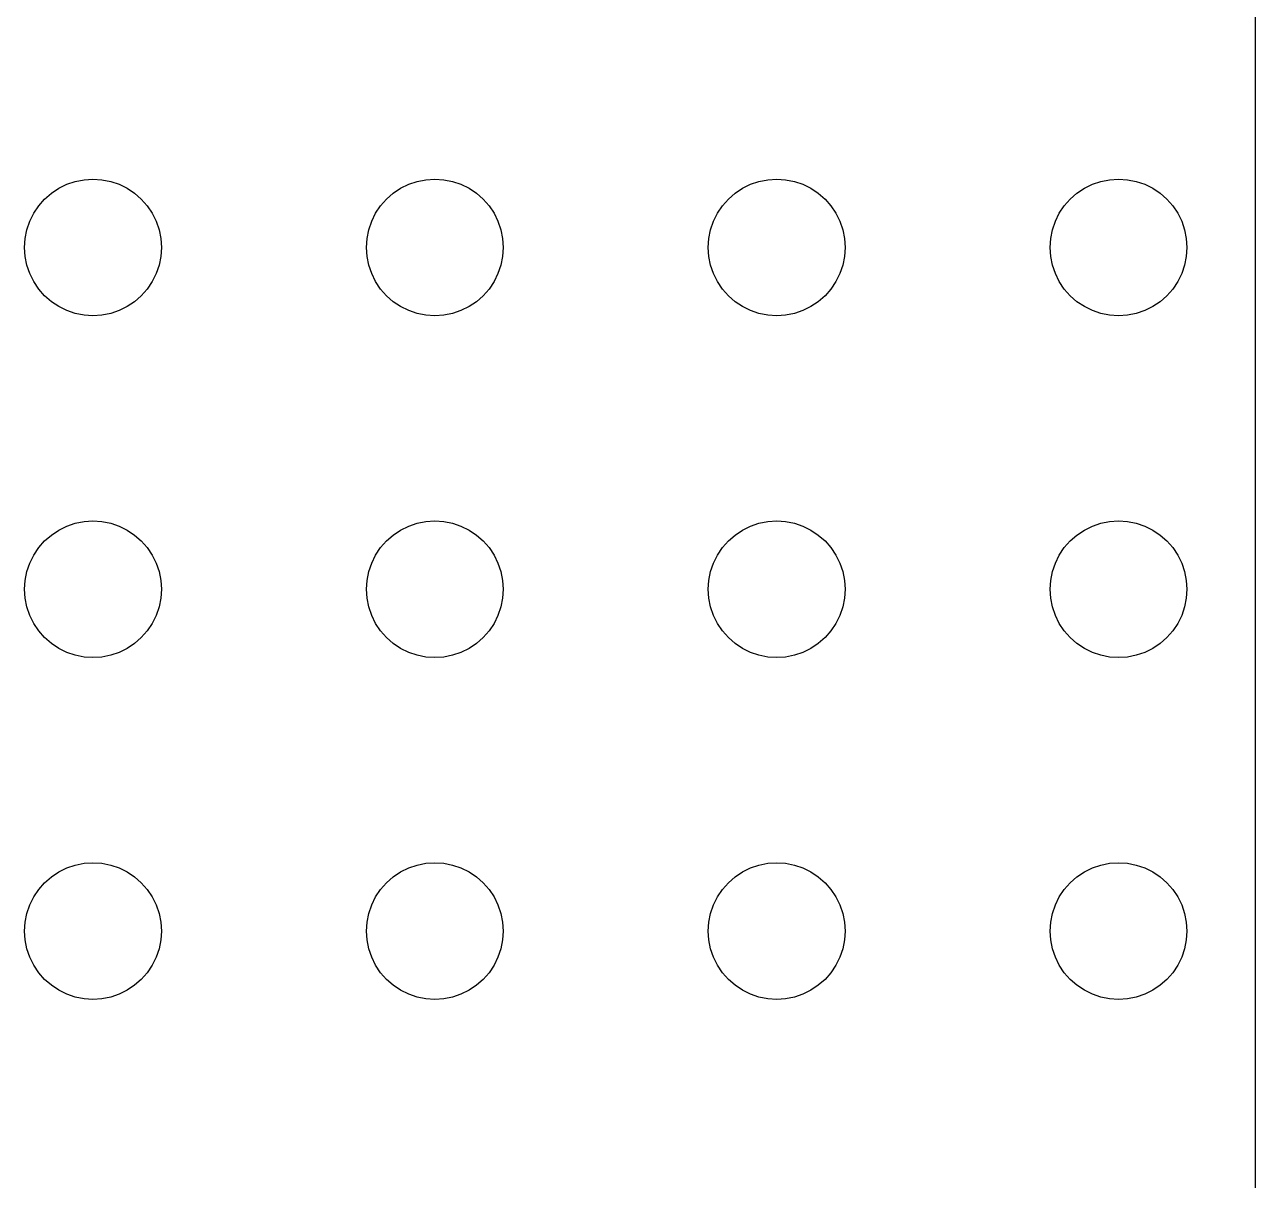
# Model space of a CAD drawing. Header units: metres. Extents: x -111 to 111, y -111 to 111.
# Drawn here: x 57 to 111, y -55.9 to -5.2 of the extents above; entities that cross this region are included whole.
import ezdxf

# ---------------------------------------------------------------- set-up
doc = ezdxf.new("R2010")
doc.units = ezdxf.units.M

msp = doc.modelspace()

# ---------------------------------------------------------------- linework, layer by layer
for p, q in [((111.005, -106.005), (111.005, 106.005)), ((58.1737, -12.6199), (58.5, -12.4019)), ((58.5, -12.4019), (58.8519, -12.2283)), ((58.8519, -12.2283), (59.2235, -12.1022)), ((59.2235, -12.1022), (59.6084, -12.0257)), ((59.6084, -12.0257), (60, -12)), ((60, -12), (60.3916, -12.0257)), ((60.3916, -12.0257), (60.7765, -12.1022)), ((60.7765, -12.1022), (61.148, -12.2283)), ((61.148, -12.2283), (61.5, -12.4019)), ((61.5, -12.4019), (61.8263, -12.6199)), ((73.1737, -12.6199), (73.5, -12.4019)), ((73.5, -12.4019), (73.8519, -12.2283)), ((73.8519, -12.2283), (74.2235, -12.1022)), ((74.2235, -12.1022), (74.6084, -12.0257)), ((74.6084, -12.0257), (75, -12)), ((75, -12), (75.3916, -12.0257)), ((75.3916, -12.0257), (75.7765, -12.1022)), ((75.7765, -12.1022), (76.148, -12.2283)), ((76.148, -12.2283), (76.5, -12.4019)), ((76.5, -12.4019), (76.8263, -12.6199)), ((88.1737, -12.6199), (88.5, -12.4019)), ((88.5, -12.4019), (88.8519, -12.2283)), ((88.8519, -12.2283), (89.2235, -12.1022)), ((89.2235, -12.1022), (89.6084, -12.0257)), ((89.6084, -12.0257), (90, -12)), ((90, -12), (90.3916, -12.0257)), ((90.3916, -12.0257), (90.7765, -12.1022)), ((90.7765, -12.1022), (91.148, -12.2283)), ((91.148, -12.2283), (91.5, -12.4019)), ((91.5, -12.4019), (91.8263, -12.6199)), ((103.174, -12.6199), (103.5, -12.4019)), ((103.5, -12.4019), (103.852, -12.2283)), ((103.852, -12.2283), (104.224, -12.1022)), ((104.224, -12.1022), (104.608, -12.0257)), ((104.608, -12.0257), (105, -12)), ((105, -12), (105.392, -12.0257)), ((105.392, -12.0257), (105.776, -12.1022)), ((105.776, -12.1022), (106.148, -12.2283)), ((106.148, -12.2283), (106.5, -12.4019)), ((106.5, -12.4019), (106.826, -12.6199)), ((57.6199, -13.1737), (57.8787, -12.8787)), ((57.8787, -12.8787), (58.1737, -12.6199)), ((61.8263, -12.6199), (62.1213, -12.8787)), ((62.1213, -12.8787), (62.3801, -13.1737)), ((72.6199, -13.1737), (72.8787, -12.8787)), ((72.8787, -12.8787), (73.1737, -12.6199)), ((76.8263, -12.6199), (77.1213, -12.8787)), ((77.1213, -12.8787), (77.3801, -13.1737)), ((87.6199, -13.1737), (87.8787, -12.8787)), ((87.8787, -12.8787), (88.1737, -12.6199)), ((91.8263, -12.6199), (92.1213, -12.8787)), ((92.1213, -12.8787), (92.3801, -13.1737)), ((102.62, -13.1737), (102.879, -12.8787)), ((102.879, -12.8787), (103.174, -12.6199)), ((106.826, -12.6199), (107.121, -12.8787)), ((107.121, -12.8787), (107.38, -13.1737)), ((57.2284, -13.8519), (57.4019, -13.5)), ((57.4019, -13.5), (57.6199, -13.1737)), ((62.3801, -13.1737), (62.5981, -13.5)), ((62.5981, -13.5), (62.7716, -13.8519)), ((72.2284, -13.8519), (72.4019, -13.5)), ((72.4019, -13.5), (72.6199, -13.1737)), ((77.3801, -13.1737), (77.5981, -13.5)), ((77.5981, -13.5), (77.7716, -13.8519)), ((87.2284, -13.8519), (87.4019, -13.5)), ((87.4019, -13.5), (87.6199, -13.1737)), ((92.3801, -13.1737), (92.5981, -13.5)), ((92.5981, -13.5), (92.7716, -13.8519)), ((102.228, -13.8519), (102.402, -13.5)), ((102.402, -13.5), (102.62, -13.1737)), ((107.38, -13.1737), (107.598, -13.5)), ((107.598, -13.5), (107.772, -13.8519)), ((57.1022, -14.2235), (57.2284, -13.8519)), ((62.7716, -13.8519), (62.8978, -14.2235)), ((72.1022, -14.2235), (72.2284, -13.8519)), ((77.7716, -13.8519), (77.8978, -14.2235)), ((87.1022, -14.2235), (87.2284, -13.8519)), ((92.7716, -13.8519), (92.8978, -14.2235)), ((102.102, -14.2235), (102.228, -13.8519)), ((107.772, -13.8519), (107.898, -14.2235)), ((57.0257, -14.6084), (57.1022, -14.2235)), ((62.8978, -14.2235), (62.9743, -14.6084)), ((72.0257, -14.6084), (72.1022, -14.2235)), ((77.8978, -14.2235), (77.9743, -14.6084)), ((87.0257, -14.6084), (87.1022, -14.2235)), ((92.8978, -14.2235), (92.9743, -14.6084)), ((102.026, -14.6084), (102.102, -14.2235)), ((107.898, -14.2235), (107.974, -14.6084)), ((57, -15), (57.0257, -14.6084)), ((57.0257, -15.3916), (57, -15)), ((62.9743, -14.6084), (63, -15)), ((63, -15), (62.9743, -15.3916)), ((72, -15), (72.0257, -14.6084)), ((72.0257, -15.3916), (72, -15)), ((77.9743, -14.6084), (78, -15)), ((78, -15), (77.9743, -15.3916)), ((87, -15), (87.0257, -14.6084)), ((87.0257, -15.3916), (87, -15)), ((92.9743, -14.6084), (93, -15)), ((93, -15), (92.9743, -15.3916)), ((102, -15), (102.026, -14.6084)), ((102.026, -15.3916), (102, -15)), ((107.974, -14.6084), (108, -15)), ((108, -15), (107.974, -15.3916)), ((57.1022, -15.7764), (57.0257, -15.3916)), ((62.9743, -15.3916), (62.8978, -15.7764)), ((72.1022, -15.7764), (72.0257, -15.3916)), ((77.9743, -15.3916), (77.8978, -15.7764)), ((87.1022, -15.7764), (87.0257, -15.3916)), ((92.9743, -15.3916), (92.8978, -15.7764)), ((102.102, -15.7764), (102.026, -15.3916)), ((107.974, -15.3916), (107.898, -15.7764)), ((57.2284, -16.148), (57.1022, -15.7764)), ((57.4019, -16.5), (57.2284, -16.148)), ((62.7716, -16.148), (62.5981, -16.5)), ((62.8978, -15.7764), (62.7716, -16.148)), ((72.2284, -16.148), (72.1022, -15.7764)), ((72.4019, -16.5), (72.2284, -16.148)), ((77.7716, -16.148), (77.5981, -16.5)), ((77.8978, -15.7764), (77.7716, -16.148)), ((87.2284, -16.148), (87.1022, -15.7764)), ((87.4019, -16.5), (87.2284, -16.148)), ((92.7716, -16.148), (92.5981, -16.5)), ((92.8978, -15.7764), (92.7716, -16.148)), ((102.228, -16.148), (102.102, -15.7764)), ((102.402, -16.5), (102.228, -16.148)), ((107.772, -16.148), (107.598, -16.5)), ((107.898, -15.7764), (107.772, -16.148)), ((57.6199, -16.8263), (57.4019, -16.5)), ((62.5981, -16.5), (62.3801, -16.8263)), ((72.6199, -16.8263), (72.4019, -16.5)), ((77.5981, -16.5), (77.3801, -16.8263)), ((87.6199, -16.8263), (87.4019, -16.5)), ((92.5981, -16.5), (92.3801, -16.8263)), ((102.62, -16.8263), (102.402, -16.5)), ((107.598, -16.5), (107.38, -16.8263)), ((57.8787, -17.1213), (57.6199, -16.8263)), ((58.1737, -17.3801), (57.8787, -17.1213)), ((62.1213, -17.1213), (61.8263, -17.3801)), ((62.3801, -16.8263), (62.1213, -17.1213)), ((72.8787, -17.1213), (72.6199, -16.8263)), ((73.1737, -17.3801), (72.8787, -17.1213)), ((77.1213, -17.1213), (76.8263, -17.3801)), ((77.3801, -16.8263), (77.1213, -17.1213)), ((87.8787, -17.1213), (87.6199, -16.8263)), ((88.1737, -17.3801), (87.8787, -17.1213)), ((92.1213, -17.1213), (91.8263, -17.3801)), ((92.3801, -16.8263), (92.1213, -17.1213)), ((102.879, -17.1213), (102.62, -16.8263)), ((103.174, -17.3801), (102.879, -17.1213)), ((107.121, -17.1213), (106.826, -17.3801)), ((107.38, -16.8263), (107.121, -17.1213)), ((58.5, -17.5981), (58.1737, -17.3801)), ((58.8519, -17.7716), (58.5, -17.5981)), ((59.2235, -17.8978), (58.8519, -17.7716)), ((61.148, -17.7716), (60.7765, -17.8978)), ((61.5, -17.5981), (61.148, -17.7716)), ((61.8263, -17.3801), (61.5, -17.5981)), ((73.5, -17.5981), (73.1737, -17.3801)), ((73.8519, -17.7716), (73.5, -17.5981)), ((74.2235, -17.8978), (73.8519, -17.7716)), ((76.148, -17.7716), (75.7765, -17.8978)), ((76.5, -17.5981), (76.148, -17.7716)), ((76.8263, -17.3801), (76.5, -17.5981)), ((88.5, -17.5981), (88.1737, -17.3801)), ((88.8519, -17.7716), (88.5, -17.5981)), ((89.2235, -17.8978), (88.8519, -17.7716)), ((91.148, -17.7716), (90.7765, -17.8978)), ((91.5, -17.5981), (91.148, -17.7716)), ((91.8263, -17.3801), (91.5, -17.5981)), ((103.5, -17.5981), (103.174, -17.3801)), ((103.852, -17.7716), (103.5, -17.5981)), ((104.224, -17.8978), (103.852, -17.7716)), ((106.148, -17.7716), (105.776, -17.8978)), ((106.5, -17.5981), (106.148, -17.7716)), ((106.826, -17.3801), (106.5, -17.5981)), ((59.6084, -17.9743), (59.2235, -17.8978)), ((60, -18), (59.6084, -17.9743)), ((60.3916, -17.9743), (60, -18)), ((60.7765, -17.8978), (60.3916, -17.9743)), ((74.6084, -17.9743), (74.2235, -17.8978)), ((75, -18), (74.6084, -17.9743)), ((75.3916, -17.9743), (75, -18)), ((75.7765, -17.8978), (75.3916, -17.9743)), ((89.6084, -17.9743), (89.2235, -17.8978)), ((90, -18), (89.6084, -17.9743)), ((90.3916, -17.9743), (90, -18)), ((90.7765, -17.8978), (90.3916, -17.9743)), ((104.608, -17.9743), (104.224, -17.8978)), ((105, -18), (104.608, -17.9743)), ((105.392, -17.9743), (105, -18)), ((105.776, -17.8978), (105.392, -17.9743)), ((59.6084, -27.0257), (60, -27)), ((60, -27), (60.3916, -27.0257)), ((74.6084, -27.0257), (75, -27)), ((75, -27), (75.3916, -27.0257)), ((89.6084, -27.0257), (90, -27)), ((90, -27), (90.3916, -27.0257)), ((104.608, -27.0257), (105, -27)), ((105, -27), (105.392, -27.0257)), ((58.1737, -27.6199), (58.5, -27.4019)), ((58.5, -27.4019), (58.8519, -27.2283)), ((58.8519, -27.2283), (59.2235, -27.1022)), ((59.2235, -27.1022), (59.6084, -27.0257)), ((60.3916, -27.0257), (60.7765, -27.1022)), ((60.7765, -27.1022), (61.148, -27.2283)), ((61.148, -27.2283), (61.5, -27.4019)), ((61.5, -27.4019), (61.8263, -27.6199)), ((73.1737, -27.6199), (73.5, -27.4019)), ((73.5, -27.4019), (73.8519, -27.2283)), ((73.8519, -27.2283), (74.2235, -27.1022)), ((74.2235, -27.1022), (74.6084, -27.0257)), ((75.3916, -27.0257), (75.7765, -27.1022)), ((75.7765, -27.1022), (76.148, -27.2283)), ((76.148, -27.2283), (76.5, -27.4019)), ((76.5, -27.4019), (76.8263, -27.6199)), ((88.1737, -27.6199), (88.5, -27.4019)), ((88.5, -27.4019), (88.8519, -27.2283)), ((88.8519, -27.2283), (89.2235, -27.1022)), ((89.2235, -27.1022), (89.6084, -27.0257)), ((90.3916, -27.0257), (90.7765, -27.1022)), ((90.7765, -27.1022), (91.148, -27.2283)), ((91.148, -27.2283), (91.5, -27.4019)), ((91.5, -27.4019), (91.8263, -27.6199)), ((103.174, -27.6199), (103.5, -27.4019)), ((103.5, -27.4019), (103.852, -27.2283)), ((103.852, -27.2283), (104.224, -27.1022)), ((104.224, -27.1022), (104.608, -27.0257)), ((105.392, -27.0257), (105.776, -27.1022)), ((105.776, -27.1022), (106.148, -27.2283)), ((106.148, -27.2283), (106.5, -27.4019)), ((106.5, -27.4019), (106.826, -27.6199)), ((57.6199, -28.1737), (57.8787, -27.8787)), ((57.8787, -27.8787), (58.1737, -27.6199)), ((61.8263, -27.6199), (62.1213, -27.8787)), ((62.1213, -27.8787), (62.3801, -28.1737)), ((72.6199, -28.1737), (72.8787, -27.8787)), ((72.8787, -27.8787), (73.1737, -27.6199)), ((76.8263, -27.6199), (77.1213, -27.8787)), ((77.1213, -27.8787), (77.3801, -28.1737)), ((87.6199, -28.1737), (87.8787, -27.8787)), ((87.8787, -27.8787), (88.1737, -27.6199)), ((91.8263, -27.6199), (92.1213, -27.8787)), ((92.1213, -27.8787), (92.3801, -28.1737)), ((102.62, -28.1737), (102.879, -27.8787)), ((102.879, -27.8787), (103.174, -27.6199)), ((106.826, -27.6199), (107.121, -27.8787)), ((107.121, -27.8787), (107.38, -28.1737)), ((57.2284, -28.8519), (57.4019, -28.5)), ((57.4019, -28.5), (57.6199, -28.1737)), ((62.3801, -28.1737), (62.5981, -28.5)), ((62.5981, -28.5), (62.7716, -28.8519)), ((72.2284, -28.8519), (72.4019, -28.5)), ((72.4019, -28.5), (72.6199, -28.1737)), ((77.3801, -28.1737), (77.5981, -28.5)), ((77.5981, -28.5), (77.7716, -28.8519)), ((87.2284, -28.8519), (87.4019, -28.5)), ((87.4019, -28.5), (87.6199, -28.1737)), ((92.3801, -28.1737), (92.5981, -28.5)), ((92.5981, -28.5), (92.7716, -28.8519)), ((102.228, -28.8519), (102.402, -28.5)), ((102.402, -28.5), (102.62, -28.1737)), ((107.38, -28.1737), (107.598, -28.5)), ((107.598, -28.5), (107.772, -28.8519)), ((57.1022, -29.2235), (57.2284, -28.8519)), ((62.7716, -28.8519), (62.8978, -29.2235)), ((72.1022, -29.2235), (72.2284, -28.8519)), ((77.7716, -28.8519), (77.8978, -29.2235)), ((87.1022, -29.2235), (87.2284, -28.8519)), ((92.7716, -28.8519), (92.8978, -29.2235)), ((102.102, -29.2235), (102.228, -28.8519)), ((107.772, -28.8519), (107.898, -29.2235)), ((57, -30), (57.0257, -29.6084)), ((57.0257, -29.6084), (57.1022, -29.2235)), ((62.8978, -29.2235), (62.9743, -29.6084)), ((62.9743, -29.6084), (63, -30)), ((72, -30), (72.0257, -29.6084)), ((72.0257, -29.6084), (72.1022, -29.2235)), ((77.8978, -29.2235), (77.9743, -29.6084)), ((77.9743, -29.6084), (78, -30)), ((87, -30), (87.0257, -29.6084)), ((87.0257, -29.6084), (87.1022, -29.2235)), ((92.8978, -29.2235), (92.9743, -29.6084)), ((92.9743, -29.6084), (93, -30)), ((102, -30), (102.026, -29.6084)), ((102.026, -29.6084), (102.102, -29.2235)), ((107.898, -29.2235), (107.974, -29.6084)), ((107.974, -29.6084), (108, -30)), ((57.0257, -30.3916), (57, -30)), ((63, -30), (62.9743, -30.3916)), ((72.0257, -30.3916), (72, -30)), ((78, -30), (77.9743, -30.3916)), ((87.0257, -30.3916), (87, -30)), ((93, -30), (92.9743, -30.3916)), ((102.026, -30.3916), (102, -30)), ((108, -30), (107.974, -30.3916)), ((57.1022, -30.7764), (57.0257, -30.3916)), ((57.2284, -31.148), (57.1022, -30.7764)), ((62.8978, -30.7764), (62.7716, -31.148)), ((62.9743, -30.3916), (62.8978, -30.7764)), ((72.1022, -30.7764), (72.0257, -30.3916)), ((72.2284, -31.148), (72.1022, -30.7764)), ((77.8978, -30.7764), (77.7716, -31.148)), ((77.9743, -30.3916), (77.8978, -30.7764)), ((87.1022, -30.7764), (87.0257, -30.3916)), ((87.2284, -31.148), (87.1022, -30.7764)), ((92.8978, -30.7764), (92.7716, -31.148)), ((92.9743, -30.3916), (92.8978, -30.7764)), ((102.102, -30.7764), (102.026, -30.3916)), ((102.228, -31.148), (102.102, -30.7764)), ((107.898, -30.7764), (107.772, -31.148)), ((107.974, -30.3916), (107.898, -30.7764)), ((57.4019, -31.5), (57.2284, -31.148)), ((62.7716, -31.148), (62.5981, -31.5)), ((72.4019, -31.5), (72.2284, -31.148)), ((77.7716, -31.148), (77.5981, -31.5)), ((87.4019, -31.5), (87.2284, -31.148)), ((92.7716, -31.148), (92.5981, -31.5)), ((102.402, -31.5), (102.228, -31.148)), ((107.772, -31.148), (107.598, -31.5)), ((57.6199, -31.8263), (57.4019, -31.5)), ((57.8787, -32.1213), (57.6199, -31.8263)), ((62.3801, -31.8263), (62.1213, -32.1213)), ((62.5981, -31.5), (62.3801, -31.8263)), ((72.6199, -31.8263), (72.4019, -31.5)), ((72.8787, -32.1213), (72.6199, -31.8263)), ((77.3801, -31.8263), (77.1213, -32.1213)), ((77.5981, -31.5), (77.3801, -31.8263)), ((87.6199, -31.8263), (87.4019, -31.5)), ((87.8787, -32.1213), (87.6199, -31.8263)), ((92.3801, -31.8263), (92.1213, -32.1213)), ((92.5981, -31.5), (92.3801, -31.8263)), ((102.62, -31.8263), (102.402, -31.5)), ((102.879, -32.1213), (102.62, -31.8263)), ((107.38, -31.8263), (107.121, -32.1213)), ((107.598, -31.5), (107.38, -31.8263)), ((58.1737, -32.3801), (57.8787, -32.1213)), ((58.5, -32.5981), (58.1737, -32.3801)), ((61.8263, -32.3801), (61.5, -32.5981)), ((62.1213, -32.1213), (61.8263, -32.3801)), ((73.1737, -32.3801), (72.8787, -32.1213)), ((73.5, -32.5981), (73.1737, -32.3801)), ((76.8263, -32.3801), (76.5, -32.5981)), ((77.1213, -32.1213), (76.8263, -32.3801)), ((88.1737, -32.3801), (87.8787, -32.1213)), ((88.5, -32.5981), (88.1737, -32.3801)), ((91.8263, -32.3801), (91.5, -32.5981)), ((92.1213, -32.1213), (91.8263, -32.3801)), ((103.174, -32.3801), (102.879, -32.1213)), ((103.5, -32.5981), (103.174, -32.3801)), ((106.826, -32.3801), (106.5, -32.5981)), ((107.121, -32.1213), (106.826, -32.3801)), ((58.8519, -32.7716), (58.5, -32.5981)), ((59.2235, -32.8978), (58.8519, -32.7716)), ((59.6084, -32.9743), (59.2235, -32.8978)), ((60.7765, -32.8978), (60.3916, -32.9743)), ((61.148, -32.7716), (60.7765, -32.8978)), ((61.5, -32.5981), (61.148, -32.7716)), ((73.8519, -32.7716), (73.5, -32.5981)), ((74.2235, -32.8978), (73.8519, -32.7716)), ((74.6084, -32.9743), (74.2235, -32.8978)), ((75.7765, -32.8978), (75.3916, -32.9743)), ((76.148, -32.7716), (75.7765, -32.8978)), ((76.5, -32.5981), (76.148, -32.7716)), ((88.8519, -32.7716), (88.5, -32.5981)), ((89.2235, -32.8978), (88.8519, -32.7716)), ((89.6084, -32.9743), (89.2235, -32.8978)), ((90.7765, -32.8978), (90.3916, -32.9743)), ((91.148, -32.7716), (90.7765, -32.8978)), ((91.5, -32.5981), (91.148, -32.7716)), ((103.852, -32.7716), (103.5, -32.5981)), ((104.224, -32.8978), (103.852, -32.7716)), ((104.608, -32.9743), (104.224, -32.8978)), ((105.776, -32.8978), (105.392, -32.9743)), ((106.148, -32.7716), (105.776, -32.8978)), ((106.5, -32.5981), (106.148, -32.7716)), ((60, -33), (59.6084, -32.9743)), ((60.3916, -32.9743), (60, -33)), ((75, -33), (74.6084, -32.9743)), ((75.3916, -32.9743), (75, -33)), ((90, -33), (89.6084, -32.9743)), ((90.3916, -32.9743), (90, -33)), ((105, -33), (104.608, -32.9743)), ((105.392, -32.9743), (105, -33)), ((58.8519, -42.2284), (59.2235, -42.1022)), ((59.2235, -42.1022), (59.6084, -42.0257)), ((59.6084, -42.0257), (60, -42)), ((60, -42), (60.3916, -42.0257)), ((60.3916, -42.0257), (60.7765, -42.1022)), ((60.7765, -42.1022), (61.148, -42.2284)), ((73.8519, -42.2284), (74.2235, -42.1022)), ((74.2235, -42.1022), (74.6084, -42.0257)), ((74.6084, -42.0257), (75, -42)), ((75, -42), (75.3916, -42.0257)), ((75.3916, -42.0257), (75.7765, -42.1022)), ((75.7765, -42.1022), (76.148, -42.2284)), ((88.8519, -42.2284), (89.2235, -42.1022)), ((89.2235, -42.1022), (89.6084, -42.0257)), ((89.6084, -42.0257), (90, -42)), ((90, -42), (90.3916, -42.0257)), ((90.3916, -42.0257), (90.7765, -42.1022)), ((90.7765, -42.1022), (91.148, -42.2284)), ((103.852, -42.2284), (104.224, -42.1022)), ((104.224, -42.1022), (104.608, -42.0257)), ((104.608, -42.0257), (105, -42)), ((105, -42), (105.392, -42.0257)), ((105.392, -42.0257), (105.776, -42.1022)), ((105.776, -42.1022), (106.148, -42.2284)), ((57.8787, -42.8787), (58.1737, -42.6199)), ((58.1737, -42.6199), (58.5, -42.4019)), ((58.5, -42.4019), (58.8519, -42.2284)), ((61.148, -42.2284), (61.5, -42.4019)), ((61.5, -42.4019), (61.8263, -42.6199)), ((61.8263, -42.6199), (62.1213, -42.8787)), ((72.8787, -42.8787), (73.1737, -42.6199)), ((73.1737, -42.6199), (73.5, -42.4019)), ((73.5, -42.4019), (73.8519, -42.2284)), ((76.148, -42.2284), (76.5, -42.4019)), ((76.5, -42.4019), (76.8263, -42.6199)), ((76.8263, -42.6199), (77.1213, -42.8787)), ((87.8787, -42.8787), (88.1737, -42.6199)), ((88.1737, -42.6199), (88.5, -42.4019)), ((88.5, -42.4019), (88.8519, -42.2284)), ((91.148, -42.2284), (91.5, -42.4019)), ((91.5, -42.4019), (91.8263, -42.6199)), ((91.8263, -42.6199), (92.1213, -42.8787)), ((102.879, -42.8787), (103.174, -42.6199)), ((103.174, -42.6199), (103.5, -42.4019)), ((103.5, -42.4019), (103.852, -42.2284)), ((106.148, -42.2284), (106.5, -42.4019)), ((106.5, -42.4019), (106.826, -42.6199)), ((106.826, -42.6199), (107.121, -42.8787)), ((57.4019, -43.5), (57.6199, -43.1737)), ((57.6199, -43.1737), (57.8787, -42.8787)), ((62.1213, -42.8787), (62.3801, -43.1737)), ((62.3801, -43.1737), (62.5981, -43.5)), ((72.4019, -43.5), (72.6199, -43.1737)), ((72.6199, -43.1737), (72.8787, -42.8787)), ((77.1213, -42.8787), (77.3801, -43.1737)), ((77.3801, -43.1737), (77.5981, -43.5)), ((87.4019, -43.5), (87.6199, -43.1737)), ((87.6199, -43.1737), (87.8787, -42.8787)), ((92.1213, -42.8787), (92.3801, -43.1737)), ((92.3801, -43.1737), (92.5981, -43.5)), ((102.402, -43.5), (102.62, -43.1737)), ((102.62, -43.1737), (102.879, -42.8787)), ((107.121, -42.8787), (107.38, -43.1737)), ((107.38, -43.1737), (107.598, -43.5)), ((57.2284, -43.8519), (57.4019, -43.5)), ((62.5981, -43.5), (62.7716, -43.8519)), ((72.2284, -43.8519), (72.4019, -43.5)), ((77.5981, -43.5), (77.7716, -43.8519)), ((87.2284, -43.8519), (87.4019, -43.5)), ((92.5981, -43.5), (92.7716, -43.8519)), ((102.228, -43.8519), (102.402, -43.5)), ((107.598, -43.5), (107.772, -43.8519)), ((57.0257, -44.6084), (57.1022, -44.2235)), ((57.1022, -44.2235), (57.2284, -43.8519)), ((62.7716, -43.8519), (62.8978, -44.2235)), ((62.8978, -44.2235), (62.9743, -44.6084)), ((72.0257, -44.6084), (72.1022, -44.2235)), ((72.1022, -44.2235), (72.2284, -43.8519)), ((77.7716, -43.8519), (77.8978, -44.2235)), ((77.8978, -44.2235), (77.9743, -44.6084)), ((87.0257, -44.6084), (87.1022, -44.2235)), ((87.1022, -44.2235), (87.2284, -43.8519)), ((92.7716, -43.8519), (92.8978, -44.2235)), ((92.8978, -44.2235), (92.9743, -44.6084)), ((102.026, -44.6084), (102.102, -44.2235)), ((102.102, -44.2235), (102.228, -43.8519)), ((107.772, -43.8519), (107.898, -44.2235)), ((107.898, -44.2235), (107.974, -44.6084)), ((57, -45), (57.0257, -44.6084)), ((62.9743, -44.6084), (63, -45)), ((72, -45), (72.0257, -44.6084)), ((77.9743, -44.6084), (78, -45)), ((87, -45), (87.0257, -44.6084)), ((92.9743, -44.6084), (93, -45)), ((102, -45), (102.026, -44.6084)), ((107.974, -44.6084), (108, -45)), ((57.0257, -45.3916), (57, -45)), ((63, -45), (62.9743, -45.3916)), ((72.0257, -45.3916), (72, -45)), ((78, -45), (77.9743, -45.3916)), ((87.0257, -45.3916), (87, -45)), ((93, -45), (92.9743, -45.3916)), ((102.026, -45.3916), (102, -45)), ((108, -45), (107.974, -45.3916)), ((57.1022, -45.7765), (57.0257, -45.3916)), ((57.2284, -46.148), (57.1022, -45.7765)), ((62.8978, -45.7765), (62.7716, -46.148)), ((62.9743, -45.3916), (62.8978, -45.7765)), ((72.1022, -45.7765), (72.0257, -45.3916)), ((72.2284, -46.148), (72.1022, -45.7765)), ((77.8978, -45.7765), (77.7716, -46.148)), ((77.9743, -45.3916), (77.8978, -45.7765)), ((87.1022, -45.7765), (87.0257, -45.3916)), ((87.2284, -46.148), (87.1022, -45.7765)), ((92.8978, -45.7765), (92.7716, -46.148)), ((92.9743, -45.3916), (92.8978, -45.7765)), ((102.102, -45.7765), (102.026, -45.3916)), ((102.228, -46.148), (102.102, -45.7765)), ((107.898, -45.7765), (107.772, -46.148)), ((107.974, -45.3916), (107.898, -45.7765)), ((57.4019, -46.5), (57.2284, -46.148)), ((62.7716, -46.148), (62.5981, -46.5)), ((72.4019, -46.5), (72.2284, -46.148)), ((77.7716, -46.148), (77.5981, -46.5)), ((87.4019, -46.5), (87.2284, -46.148)), ((92.7716, -46.148), (92.5981, -46.5)), ((102.402, -46.5), (102.228, -46.148)), ((107.772, -46.148), (107.598, -46.5)), ((57.6199, -46.8263), (57.4019, -46.5)), ((57.8787, -47.1213), (57.6199, -46.8263)), ((62.3801, -46.8263), (62.1213, -47.1213)), ((62.5981, -46.5), (62.3801, -46.8263)), ((72.6199, -46.8263), (72.4019, -46.5)), ((72.8787, -47.1213), (72.6199, -46.8263)), ((77.3801, -46.8263), (77.1213, -47.1213)), ((77.5981, -46.5), (77.3801, -46.8263)), ((87.6199, -46.8263), (87.4019, -46.5)), ((87.8787, -47.1213), (87.6199, -46.8263)), ((92.3801, -46.8263), (92.1213, -47.1213)), ((92.5981, -46.5), (92.3801, -46.8263)), ((102.62, -46.8263), (102.402, -46.5)), ((102.879, -47.1213), (102.62, -46.8263)), ((107.38, -46.8263), (107.121, -47.1213)), ((107.598, -46.5), (107.38, -46.8263)), ((58.1737, -47.3801), (57.8787, -47.1213)), ((58.5, -47.5981), (58.1737, -47.3801)), ((61.8263, -47.3801), (61.5, -47.5981)), ((62.1213, -47.1213), (61.8263, -47.3801)), ((73.1737, -47.3801), (72.8787, -47.1213)), ((73.5, -47.5981), (73.1737, -47.3801)), ((76.8263, -47.3801), (76.5, -47.5981)), ((77.1213, -47.1213), (76.8263, -47.3801)), ((88.1737, -47.3801), (87.8787, -47.1213)), ((88.5, -47.5981), (88.1737, -47.3801)), ((91.8263, -47.3801), (91.5, -47.5981)), ((92.1213, -47.1213), (91.8263, -47.3801)), ((103.174, -47.3801), (102.879, -47.1213)), ((103.5, -47.5981), (103.174, -47.3801)), ((106.826, -47.3801), (106.5, -47.5981)), ((107.121, -47.1213), (106.826, -47.3801)), ((58.8519, -47.7716), (58.5, -47.5981)), ((59.2235, -47.8978), (58.8519, -47.7716)), ((59.6084, -47.9743), (59.2235, -47.8978)), ((60, -48), (59.6084, -47.9743)), ((60.3916, -47.9743), (60, -48)), ((60.7765, -47.8978), (60.3916, -47.9743)), ((61.148, -47.7716), (60.7765, -47.8978)), ((61.5, -47.5981), (61.148, -47.7716)), ((73.8519, -47.7716), (73.5, -47.5981)), ((74.2235, -47.8978), (73.8519, -47.7716)), ((74.6084, -47.9743), (74.2235, -47.8978)), ((75, -48), (74.6084, -47.9743)), ((75.3916, -47.9743), (75, -48)), ((75.7765, -47.8978), (75.3916, -47.9743)), ((76.148, -47.7716), (75.7765, -47.8978)), ((76.5, -47.5981), (76.148, -47.7716)), ((88.8519, -47.7716), (88.5, -47.5981)), ((89.2235, -47.8978), (88.8519, -47.7716)), ((89.6084, -47.9743), (89.2235, -47.8978)), ((90, -48), (89.6084, -47.9743)), ((90.3916, -47.9743), (90, -48)), ((90.7765, -47.8978), (90.3916, -47.9743)), ((91.148, -47.7716), (90.7765, -47.8978)), ((91.5, -47.5981), (91.148, -47.7716)), ((103.852, -47.7716), (103.5, -47.5981)), ((104.224, -47.8978), (103.852, -47.7716)), ((104.608, -47.9743), (104.224, -47.8978)), ((105, -48), (104.608, -47.9743)), ((105.392, -47.9743), (105, -48)), ((105.776, -47.8978), (105.392, -47.9743)), ((106.148, -47.7716), (105.776, -47.8978)), ((106.5, -47.5981), (106.148, -47.7716))]:
    msp.add_line(p, q)

doc.saveas('drawing.dxf')
